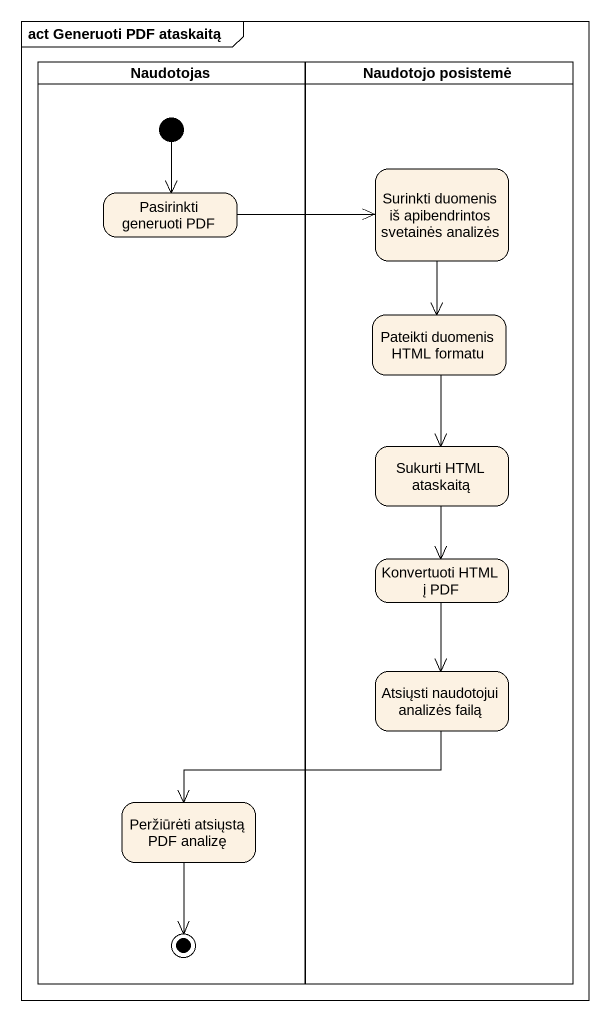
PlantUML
@startuml
mainframe act Generuoti PDF ataskaitą
hide empty description
state Naudotojas <<partition>> {
  state "Pasirinkti generuoti PDF" as Pasirinkti_generuoti_PDF
  state "Peržiūrėti atsiųstą PDF analizę" as Peržiūrėti_atsiųstą_PDF
  [*] --> Pasirinkti_generuoti_PDF
  Peržiūrėti_atsiųstą_PDF --> [*]
}
state "Naudotojo posistemė" as Naudotojo_posistemė <<partition>> {
  state "Surinkti duomenis iš apibendrintos svetainės analizės" as Surinkti_duomenis_iš
  state "Pateikti duomenis HTML formatu" as Pateikti_duomenis_HTML
  state "Sukurti HTML ataskaitą" as Sukurti_HTML_ataskaitą
  state "Konvertuoti HTML į PDF" as Konvertuoti_HTML_į_PDF
  state "Atsiųsti naudotojui analizės failą" as Atsiųsti_naudotojui
}
Pasirinkti_generuoti_PDF -right-> Surinkti_duomenis_iš
Surinkti_duomenis_iš --> Pateikti_duomenis_HTML
Pateikti_duomenis_HTML --> Sukurti_HTML_ataskaitą
Sukurti_HTML_ataskaitą --> Konvertuoti_HTML_į_PDF
Konvertuoti_HTML_į_PDF --> Atsiųsti_naudotojui
Atsiųsti_naudotojui -left-> Peržiūrėti_atsiųstą_PDF
@enduml
